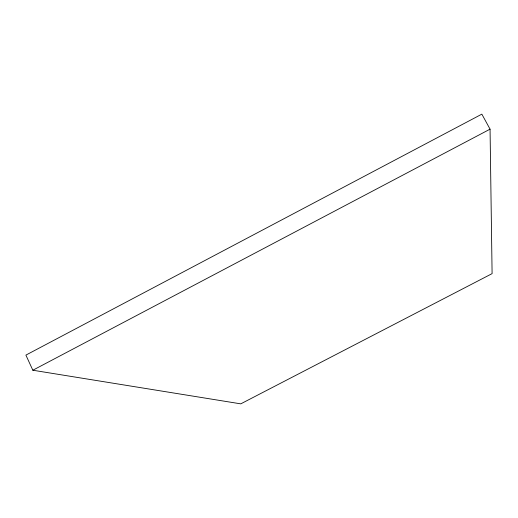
<?xml version="1.0" encoding="UTF-8"?>
<svg xmlns="http://www.w3.org/2000/svg" width="518" height="518" viewBox="0 0 518 518"><rect width="100%" height="100%" fill="white"/><g stroke="black" fill="none" stroke-linecap="round" stroke-linejoin="round"><path stroke-width="0.78" d="M32.835 370.228L490.054 129.157L481.85 114.148L25.9 355.108L32.835 370.228L240.773 403.852L492.1 273.627L490.054 129.157"/></g></svg>
